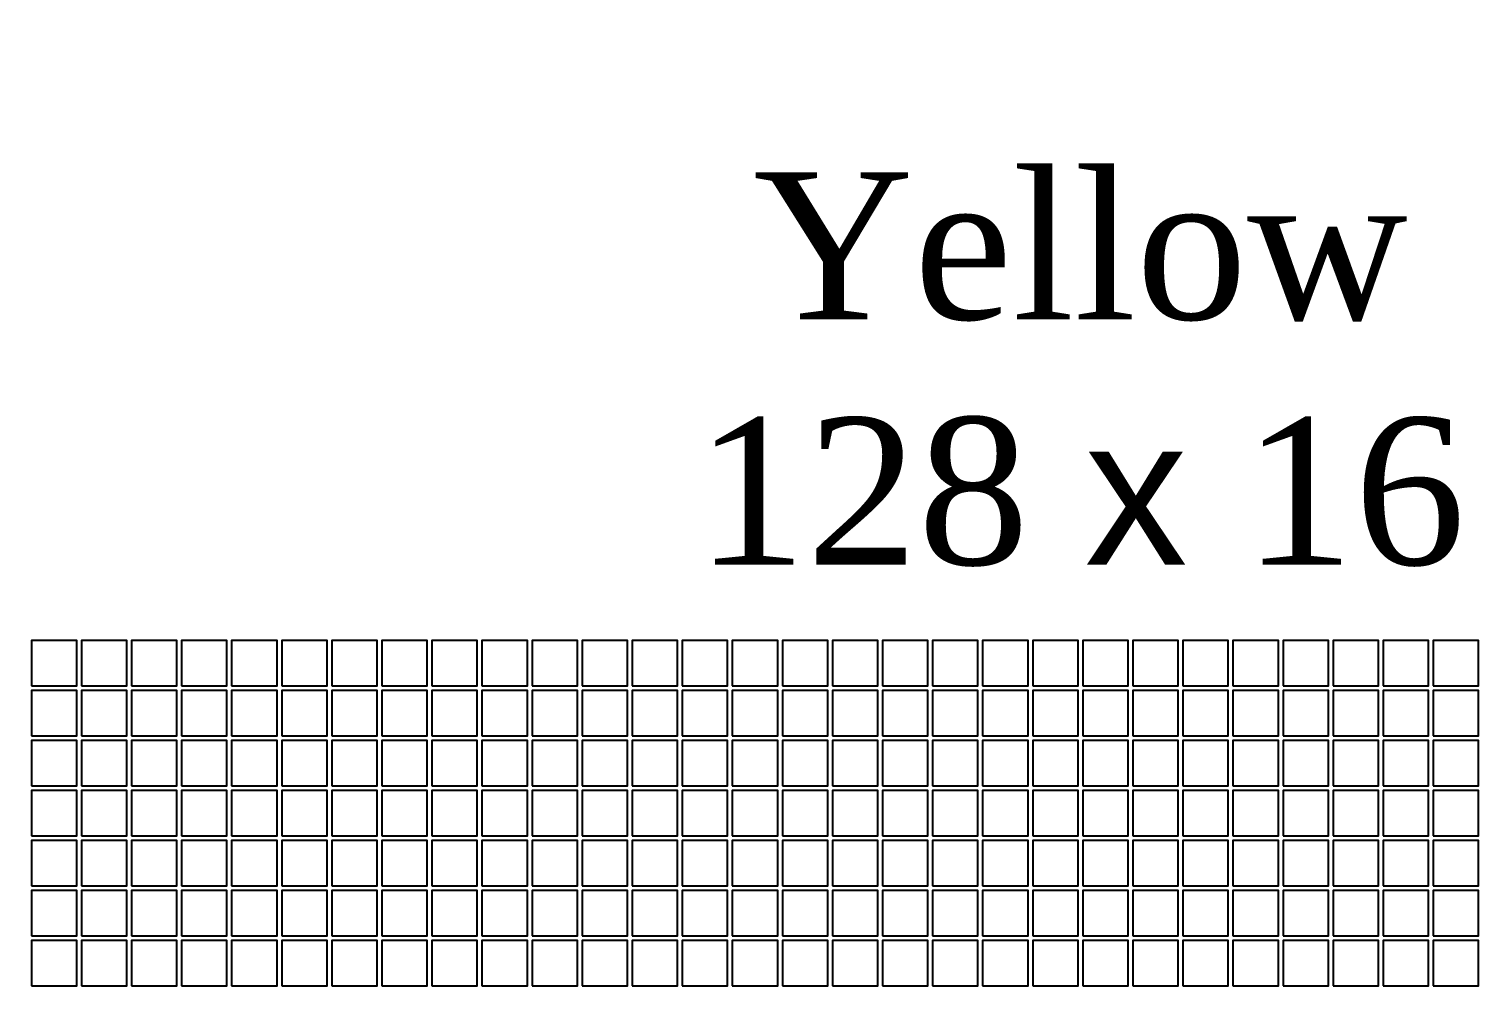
# Model space of a CAD drawing. Extents: x -1 to 152, y 0 to 80.
# Drawn here: x 87.302 to 92.232, y 60.03 to 63.281 of the extents above; entities that cross this region are included whole.
import ezdxf

# ---------------------------------------------------------------- set-up
doc = ezdxf.new("R2010")
doc.units = 0
doc.header["$MEASUREMENT"] = 0
for name, color, linetype in [('Dimension', 7, 'Continuous'), ('Index', 7, 'Continuous'), ('Pixel', 4, 'Continuous')]:
    doc.layers.add(name, color=color, linetype=linetype)
doc.styles.get("Standard").update_dxf_attribs({"font": 'TIMES.TTF'})
doc.dimstyles.get("Standard").update_dxf_attribs({"dimtxt": 0.18, "dimasz": 0.18, "dimexe": 0.18, "dimexo": 0.0625, "dimgap": 0.09, "dimtad": 0, "dimtih": 1, "dimtoh": 1, "dimdec": 4, "dimzin": 0, "dimdsep": 46, "dimtxsty": 'Standard', "dimcen": 0.09, "dimadec": 0, "dimazin": 0, "dimtfac": 1, "dimtdec": 4, "dimtofl": 0, "dimtmove": 0, "dimatfit": 3, "dimfxl": 0, "dimtolj": 1, "dimtzin": 0, "dimarcsym": 0})

# ---------------------------------------------------------------- blocks, each defined once
blk = doc.blocks.new('*D22')
at = {"layer": 'Defpoints', "color": 0}
for p in [(101.744, 65), (80, 61.204), (101.744, 61.204)]:
    blk.add_point(p, dxfattribs=at)
at = {"layer": 'Dimension', "color": 0, "lineweight": -2}
for p, q in [((80, 61.704), (80, 65.5)), ((101.744, 61.704), (101.744, 65.5)), ((80.5, 65), (84.776, 65)), ((101.244, 65), (96.968, 65))]:
    blk.add_line(p, q, dxfattribs=at)
at = {"layer": 'Dimension', "color": 0}
for points in [[(80.5, 65.0833), (80.5, 64.9167), (80, 65)], [(101.244, 65.0833), (101.244, 64.9167), (101.744, 65)]]:
    blk.add_solid(points, dxfattribs=at)
at = {"layer": 'Dimension', "color": 0, "insert": (90.872, 65), "char_height": 0.8, "attachment_point": 5}
blk.add_mtext('\\A1;P0.17x128-0.016=21.744', dxfattribs=at)

msp = doc.modelspace()

# ---------------------------------------------------------------- linework, layer by layer
at = {"layer": 'Pixel', "color": 2}
for points in [[(87.31, 61.05), (87.464, 61.05), (87.464, 61.204), (87.31, 61.204)], [(87.48, 61.05), (87.634, 61.05), (87.634, 61.204), (87.48, 61.204)], [(87.65, 61.05), (87.804, 61.05), (87.804, 61.204), (87.65, 61.204)], [(87.82, 61.05), (87.974, 61.05), (87.974, 61.204), (87.82, 61.204)], [(87.99, 61.05), (88.144, 61.05), (88.144, 61.204), (87.99, 61.204)], [(88.16, 61.05), (88.314, 61.05), (88.314, 61.204), (88.16, 61.204)], [(88.33, 61.05), (88.484, 61.05), (88.484, 61.204), (88.33, 61.204)], [(88.5, 61.05), (88.654, 61.05), (88.654, 61.204), (88.5, 61.204)], [(88.67, 61.05), (88.824, 61.05), (88.824, 61.204), (88.67, 61.204)], [(88.84, 61.05), (88.994, 61.05), (88.994, 61.204), (88.84, 61.204)], [(89.01, 61.05), (89.164, 61.05), (89.164, 61.204), (89.01, 61.204)], [(89.18, 61.05), (89.334, 61.05), (89.334, 61.204), (89.18, 61.204)], [(89.35, 61.05), (89.504, 61.05), (89.504, 61.204), (89.35, 61.204)], [(89.52, 61.05), (89.674, 61.05), (89.674, 61.204), (89.52, 61.204)], [(89.69, 61.05), (89.844, 61.05), (89.844, 61.204), (89.69, 61.204)], [(89.86, 61.05), (90.014, 61.05), (90.014, 61.204), (89.86, 61.204)], [(90.03, 61.05), (90.184, 61.05), (90.184, 61.204), (90.03, 61.204)], [(90.2, 61.05), (90.354, 61.05), (90.354, 61.204), (90.2, 61.204)], [(90.37, 61.05), (90.524, 61.05), (90.524, 61.204), (90.37, 61.204)], [(90.54, 61.05), (90.694, 61.05), (90.694, 61.204), (90.54, 61.204)], [(90.71, 61.05), (90.864, 61.05), (90.864, 61.204), (90.71, 61.204)], [(90.88, 61.05), (91.034, 61.05), (91.034, 61.204), (90.88, 61.204)], [(91.05, 61.05), (91.204, 61.05), (91.204, 61.204), (91.05, 61.204)], [(91.22, 61.05), (91.374, 61.05), (91.374, 61.204), (91.22, 61.204)], [(91.39, 61.05), (91.544, 61.05), (91.544, 61.204), (91.39, 61.204)], [(91.56, 61.05), (91.714, 61.05), (91.714, 61.204), (91.56, 61.204)], [(91.73, 61.05), (91.884, 61.05), (91.884, 61.204), (91.73, 61.204)], [(91.9, 61.05), (92.054, 61.05), (92.054, 61.204), (91.9, 61.204)], [(92.07, 61.05), (92.224, 61.05), (92.224, 61.204), (92.07, 61.204)], [(87.31, 60.88), (87.464, 60.88), (87.464, 61.034), (87.31, 61.034)], [(87.48, 60.88), (87.634, 60.88), (87.634, 61.034), (87.48, 61.034)], [(87.65, 60.88), (87.804, 60.88), (87.804, 61.034), (87.65, 61.034)], [(87.82, 60.88), (87.974, 60.88), (87.974, 61.034), (87.82, 61.034)], [(87.99, 60.88), (88.144, 60.88), (88.144, 61.034), (87.99, 61.034)], [(88.16, 60.88), (88.314, 60.88), (88.314, 61.034), (88.16, 61.034)], [(88.33, 60.88), (88.484, 60.88), (88.484, 61.034), (88.33, 61.034)], [(88.5, 60.88), (88.654, 60.88), (88.654, 61.034), (88.5, 61.034)], [(88.67, 60.88), (88.824, 60.88), (88.824, 61.034), (88.67, 61.034)], [(88.84, 60.88), (88.994, 60.88), (88.994, 61.034), (88.84, 61.034)], [(89.01, 60.88), (89.164, 60.88), (89.164, 61.034), (89.01, 61.034)], [(89.18, 60.88), (89.334, 60.88), (89.334, 61.034), (89.18, 61.034)], [(89.35, 60.88), (89.504, 60.88), (89.504, 61.034), (89.35, 61.034)], [(89.52, 60.88), (89.674, 60.88), (89.674, 61.034), (89.52, 61.034)], [(89.69, 60.88), (89.844, 60.88), (89.844, 61.034), (89.69, 61.034)], [(89.86, 60.88), (90.014, 60.88), (90.014, 61.034), (89.86, 61.034)], [(90.03, 60.88), (90.184, 60.88), (90.184, 61.034), (90.03, 61.034)], [(90.2, 60.88), (90.354, 60.88), (90.354, 61.034), (90.2, 61.034)], [(90.37, 60.88), (90.524, 60.88), (90.524, 61.034), (90.37, 61.034)], [(90.54, 60.88), (90.694, 60.88), (90.694, 61.034), (90.54, 61.034)], [(90.71, 60.88), (90.864, 60.88), (90.864, 61.034), (90.71, 61.034)], [(90.88, 60.88), (91.034, 60.88), (91.034, 61.034), (90.88, 61.034)], [(91.05, 60.88), (91.204, 60.88), (91.204, 61.034), (91.05, 61.034)], [(91.22, 60.88), (91.374, 60.88), (91.374, 61.034), (91.22, 61.034)], [(91.39, 60.88), (91.544, 60.88), (91.544, 61.034), (91.39, 61.034)], [(91.56, 60.88), (91.714, 60.88), (91.714, 61.034), (91.56, 61.034)], [(91.73, 60.88), (91.884, 60.88), (91.884, 61.034), (91.73, 61.034)], [(91.9, 60.88), (92.054, 60.88), (92.054, 61.034), (91.9, 61.034)], [(92.07, 60.88), (92.224, 60.88), (92.224, 61.034), (92.07, 61.034)], [(87.31, 60.71), (87.464, 60.71), (87.464, 60.864), (87.31, 60.864)], [(87.48, 60.71), (87.634, 60.71), (87.634, 60.864), (87.48, 60.864)], [(87.65, 60.71), (87.804, 60.71), (87.804, 60.864), (87.65, 60.864)], [(87.82, 60.71), (87.974, 60.71), (87.974, 60.864), (87.82, 60.864)], [(87.99, 60.71), (88.144, 60.71), (88.144, 60.864), (87.99, 60.864)], [(88.16, 60.71), (88.314, 60.71), (88.314, 60.864), (88.16, 60.864)], [(88.33, 60.71), (88.484, 60.71), (88.484, 60.864), (88.33, 60.864)], [(88.5, 60.71), (88.654, 60.71), (88.654, 60.864), (88.5, 60.864)], [(88.67, 60.71), (88.824, 60.71), (88.824, 60.864), (88.67, 60.864)], [(88.84, 60.71), (88.994, 60.71), (88.994, 60.864), (88.84, 60.864)], [(89.01, 60.71), (89.164, 60.71), (89.164, 60.864), (89.01, 60.864)], [(89.18, 60.71), (89.334, 60.71), (89.334, 60.864), (89.18, 60.864)], [(89.35, 60.71), (89.504, 60.71), (89.504, 60.864), (89.35, 60.864)], [(89.52, 60.71), (89.674, 60.71), (89.674, 60.864), (89.52, 60.864)], [(89.69, 60.71), (89.844, 60.71), (89.844, 60.864), (89.69, 60.864)], [(89.86, 60.71), (90.014, 60.71), (90.014, 60.864), (89.86, 60.864)], [(90.03, 60.71), (90.184, 60.71), (90.184, 60.864), (90.03, 60.864)], [(90.2, 60.71), (90.354, 60.71), (90.354, 60.864), (90.2, 60.864)], [(90.37, 60.71), (90.524, 60.71), (90.524, 60.864), (90.37, 60.864)], [(90.54, 60.71), (90.694, 60.71), (90.694, 60.864), (90.54, 60.864)], [(90.71, 60.71), (90.864, 60.71), (90.864, 60.864), (90.71, 60.864)], [(90.88, 60.71), (91.034, 60.71), (91.034, 60.864), (90.88, 60.864)], [(91.05, 60.71), (91.204, 60.71), (91.204, 60.864), (91.05, 60.864)], [(91.22, 60.71), (91.374, 60.71), (91.374, 60.864), (91.22, 60.864)], [(91.39, 60.71), (91.544, 60.71), (91.544, 60.864), (91.39, 60.864)], [(91.56, 60.71), (91.714, 60.71), (91.714, 60.864), (91.56, 60.864)], [(91.73, 60.71), (91.884, 60.71), (91.884, 60.864), (91.73, 60.864)], [(91.9, 60.71), (92.054, 60.71), (92.054, 60.864), (91.9, 60.864)], [(92.07, 60.71), (92.224, 60.71), (92.224, 60.864), (92.07, 60.864)], [(87.31, 60.54), (87.464, 60.54), (87.464, 60.694), (87.31, 60.694)], [(87.48, 60.54), (87.634, 60.54), (87.634, 60.694), (87.48, 60.694)], [(87.65, 60.54), (87.804, 60.54), (87.804, 60.694), (87.65, 60.694)], [(87.82, 60.54), (87.974, 60.54), (87.974, 60.694), (87.82, 60.694)], [(87.99, 60.54), (88.144, 60.54), (88.144, 60.694), (87.99, 60.694)], [(88.16, 60.54), (88.314, 60.54), (88.314, 60.694), (88.16, 60.694)], [(88.33, 60.54), (88.484, 60.54), (88.484, 60.694), (88.33, 60.694)], [(88.5, 60.54), (88.654, 60.54), (88.654, 60.694), (88.5, 60.694)], [(88.67, 60.54), (88.824, 60.54), (88.824, 60.694), (88.67, 60.694)], [(88.84, 60.54), (88.994, 60.54), (88.994, 60.694), (88.84, 60.694)], [(89.01, 60.54), (89.164, 60.54), (89.164, 60.694), (89.01, 60.694)], [(89.18, 60.54), (89.334, 60.54), (89.334, 60.694), (89.18, 60.694)], [(89.35, 60.54), (89.504, 60.54), (89.504, 60.694), (89.35, 60.694)], [(89.52, 60.54), (89.674, 60.54), (89.674, 60.694), (89.52, 60.694)], [(89.69, 60.54), (89.844, 60.54), (89.844, 60.694), (89.69, 60.694)], [(89.86, 60.54), (90.014, 60.54), (90.014, 60.694), (89.86, 60.694)], [(90.03, 60.54), (90.184, 60.54), (90.184, 60.694), (90.03, 60.694)], [(90.2, 60.54), (90.354, 60.54), (90.354, 60.694), (90.2, 60.694)], [(90.37, 60.54), (90.524, 60.54), (90.524, 60.694), (90.37, 60.694)], [(90.54, 60.54), (90.694, 60.54), (90.694, 60.694), (90.54, 60.694)], [(90.71, 60.54), (90.864, 60.54), (90.864, 60.694), (90.71, 60.694)], [(90.88, 60.54), (91.034, 60.54), (91.034, 60.694), (90.88, 60.694)], [(91.05, 60.54), (91.204, 60.54), (91.204, 60.694), (91.05, 60.694)], [(91.22, 60.54), (91.374, 60.54), (91.374, 60.694), (91.22, 60.694)], [(91.39, 60.54), (91.544, 60.54), (91.544, 60.694), (91.39, 60.694)], [(91.56, 60.54), (91.714, 60.54), (91.714, 60.694), (91.56, 60.694)], [(91.73, 60.54), (91.884, 60.54), (91.884, 60.694), (91.73, 60.694)], [(91.9, 60.54), (92.054, 60.54), (92.054, 60.694), (91.9, 60.694)], [(92.07, 60.54), (92.224, 60.54), (92.224, 60.694), (92.07, 60.694)], [(87.31, 60.37), (87.464, 60.37), (87.464, 60.524), (87.31, 60.524)], [(87.48, 60.37), (87.634, 60.37), (87.634, 60.524), (87.48, 60.524)], [(87.65, 60.37), (87.804, 60.37), (87.804, 60.524), (87.65, 60.524)], [(87.82, 60.37), (87.974, 60.37), (87.974, 60.524), (87.82, 60.524)], [(87.99, 60.37), (88.144, 60.37), (88.144, 60.524), (87.99, 60.524)], [(88.16, 60.37), (88.314, 60.37), (88.314, 60.524), (88.16, 60.524)], [(88.33, 60.37), (88.484, 60.37), (88.484, 60.524), (88.33, 60.524)], [(88.5, 60.37), (88.654, 60.37), (88.654, 60.524), (88.5, 60.524)], [(88.67, 60.37), (88.824, 60.37), (88.824, 60.524), (88.67, 60.524)], [(88.84, 60.37), (88.994, 60.37), (88.994, 60.524), (88.84, 60.524)], [(89.01, 60.37), (89.164, 60.37), (89.164, 60.524), (89.01, 60.524)], [(89.18, 60.37), (89.334, 60.37), (89.334, 60.524), (89.18, 60.524)], [(89.35, 60.37), (89.504, 60.37), (89.504, 60.524), (89.35, 60.524)], [(89.52, 60.37), (89.674, 60.37), (89.674, 60.524), (89.52, 60.524)], [(89.69, 60.37), (89.844, 60.37), (89.844, 60.524), (89.69, 60.524)], [(89.86, 60.37), (90.014, 60.37), (90.014, 60.524), (89.86, 60.524)], [(90.03, 60.37), (90.184, 60.37), (90.184, 60.524), (90.03, 60.524)], [(90.2, 60.37), (90.354, 60.37), (90.354, 60.524), (90.2, 60.524)], [(90.37, 60.37), (90.524, 60.37), (90.524, 60.524), (90.37, 60.524)], [(90.54, 60.37), (90.694, 60.37), (90.694, 60.524), (90.54, 60.524)], [(90.71, 60.37), (90.864, 60.37), (90.864, 60.524), (90.71, 60.524)], [(90.88, 60.37), (91.034, 60.37), (91.034, 60.524), (90.88, 60.524)], [(91.05, 60.37), (91.204, 60.37), (91.204, 60.524), (91.05, 60.524)], [(91.22, 60.37), (91.374, 60.37), (91.374, 60.524), (91.22, 60.524)], [(91.39, 60.37), (91.544, 60.37), (91.544, 60.524), (91.39, 60.524)], [(91.56, 60.37), (91.714, 60.37), (91.714, 60.524), (91.56, 60.524)], [(91.73, 60.37), (91.884, 60.37), (91.884, 60.524), (91.73, 60.524)], [(91.9, 60.37), (92.054, 60.37), (92.054, 60.524), (91.9, 60.524)], [(92.07, 60.37), (92.224, 60.37), (92.224, 60.524), (92.07, 60.524)], [(87.31, 60.2), (87.464, 60.2), (87.464, 60.354), (87.31, 60.354)], [(87.48, 60.2), (87.634, 60.2), (87.634, 60.354), (87.48, 60.354)], [(87.65, 60.2), (87.804, 60.2), (87.804, 60.354), (87.65, 60.354)], [(87.82, 60.2), (87.974, 60.2), (87.974, 60.354), (87.82, 60.354)], [(87.99, 60.2), (88.144, 60.2), (88.144, 60.354), (87.99, 60.354)], [(88.16, 60.2), (88.314, 60.2), (88.314, 60.354), (88.16, 60.354)], [(88.33, 60.2), (88.484, 60.2), (88.484, 60.354), (88.33, 60.354)], [(88.5, 60.2), (88.654, 60.2), (88.654, 60.354), (88.5, 60.354)], [(88.67, 60.2), (88.824, 60.2), (88.824, 60.354), (88.67, 60.354)], [(88.84, 60.2), (88.994, 60.2), (88.994, 60.354), (88.84, 60.354)], [(89.01, 60.2), (89.164, 60.2), (89.164, 60.354), (89.01, 60.354)], [(89.18, 60.2), (89.334, 60.2), (89.334, 60.354), (89.18, 60.354)], [(89.35, 60.2), (89.504, 60.2), (89.504, 60.354), (89.35, 60.354)], [(89.52, 60.2), (89.674, 60.2), (89.674, 60.354), (89.52, 60.354)], [(89.69, 60.2), (89.844, 60.2), (89.844, 60.354), (89.69, 60.354)], [(89.86, 60.2), (90.014, 60.2), (90.014, 60.354), (89.86, 60.354)], [(90.03, 60.2), (90.184, 60.2), (90.184, 60.354), (90.03, 60.354)], [(90.2, 60.2), (90.354, 60.2), (90.354, 60.354), (90.2, 60.354)], [(90.37, 60.2), (90.524, 60.2), (90.524, 60.354), (90.37, 60.354)], [(90.54, 60.2), (90.694, 60.2), (90.694, 60.354), (90.54, 60.354)], [(90.71, 60.2), (90.864, 60.2), (90.864, 60.354), (90.71, 60.354)], [(90.88, 60.2), (91.034, 60.2), (91.034, 60.354), (90.88, 60.354)], [(91.05, 60.2), (91.204, 60.2), (91.204, 60.354), (91.05, 60.354)], [(91.22, 60.2), (91.374, 60.2), (91.374, 60.354), (91.22, 60.354)], [(91.39, 60.2), (91.544, 60.2), (91.544, 60.354), (91.39, 60.354)], [(91.56, 60.2), (91.714, 60.2), (91.714, 60.354), (91.56, 60.354)], [(91.73, 60.2), (91.884, 60.2), (91.884, 60.354), (91.73, 60.354)], [(91.9, 60.2), (92.054, 60.2), (92.054, 60.354), (91.9, 60.354)], [(92.07, 60.2), (92.224, 60.2), (92.224, 60.354), (92.07, 60.354)], [(87.31, 60.03), (87.464, 60.03), (87.464, 60.184), (87.31, 60.184)], [(87.48, 60.03), (87.634, 60.03), (87.634, 60.184), (87.48, 60.184)], [(87.65, 60.03), (87.804, 60.03), (87.804, 60.184), (87.65, 60.184)], [(87.82, 60.03), (87.974, 60.03), (87.974, 60.184), (87.82, 60.184)], [(87.99, 60.03), (88.144, 60.03), (88.144, 60.184), (87.99, 60.184)], [(88.16, 60.03), (88.314, 60.03), (88.314, 60.184), (88.16, 60.184)], [(88.33, 60.03), (88.484, 60.03), (88.484, 60.184), (88.33, 60.184)], [(88.5, 60.03), (88.654, 60.03), (88.654, 60.184), (88.5, 60.184)], [(88.67, 60.03), (88.824, 60.03), (88.824, 60.184), (88.67, 60.184)], [(88.84, 60.03), (88.994, 60.03), (88.994, 60.184), (88.84, 60.184)], [(89.01, 60.03), (89.164, 60.03), (89.164, 60.184), (89.01, 60.184)], [(89.18, 60.03), (89.334, 60.03), (89.334, 60.184), (89.18, 60.184)], [(89.35, 60.03), (89.504, 60.03), (89.504, 60.184), (89.35, 60.184)], [(89.52, 60.03), (89.674, 60.03), (89.674, 60.184), (89.52, 60.184)], [(89.69, 60.03), (89.844, 60.03), (89.844, 60.184), (89.69, 60.184)], [(89.86, 60.03), (90.014, 60.03), (90.014, 60.184), (89.86, 60.184)], [(90.03, 60.03), (90.184, 60.03), (90.184, 60.184), (90.03, 60.184)], [(90.2, 60.03), (90.354, 60.03), (90.354, 60.184), (90.2, 60.184)], [(90.37, 60.03), (90.524, 60.03), (90.524, 60.184), (90.37, 60.184)], [(90.54, 60.03), (90.694, 60.03), (90.694, 60.184), (90.54, 60.184)], [(90.71, 60.03), (90.864, 60.03), (90.864, 60.184), (90.71, 60.184)], [(90.88, 60.03), (91.034, 60.03), (91.034, 60.184), (90.88, 60.184)], [(91.05, 60.03), (91.204, 60.03), (91.204, 60.184), (91.05, 60.184)], [(91.22, 60.03), (91.374, 60.03), (91.374, 60.184), (91.22, 60.184)], [(91.39, 60.03), (91.544, 60.03), (91.544, 60.184), (91.39, 60.184)], [(91.56, 60.03), (91.714, 60.03), (91.714, 60.184), (91.56, 60.184)], [(91.73, 60.03), (91.884, 60.03), (91.884, 60.184), (91.73, 60.184)], [(91.9, 60.03), (92.054, 60.03), (92.054, 60.184), (91.9, 60.184)], [(92.07, 60.03), (92.224, 60.03), (92.224, 60.184), (92.07, 60.184)]]:
    msp.add_lwpolyline(points, close=True, dxfattribs=at)

# ---------------------------------------------------------------- texts
at = {"layer": 'Index', "insert": (90.872, 61.454), "char_height": 0.5, "attachment_point": 8}
msp.add_mtext('Yellow\\P128 {\\fArial|b0|i0|c0|p34;x} 16', dxfattribs=at)

# ---------------------------------------------------------------- dimensions: what is measured, and where the dimension line sits
at = {"layer": 'Dimension'}
dim = msp.add_linear_dim(base=(101.744, 65), p1=(80, 61.204), p2=(101.744, 61.204), text='P0.17x128-0.016=<>', dimstyle='Standard', override={"dimtxt": 0.8, "dimasz": 0.5, "dimexe": 0.5, "dimexo": 0.5, "dimgap": 0.1, "dimtih": 0, "dimtoh": 0, "dimdec": 3}, dxfattribs=at)
dim.commit()
dim.dimension.update_dxf_attribs({"geometry": '*D22', "text_midpoint": (90.872, 65)})

doc.saveas('drawing.dxf')
